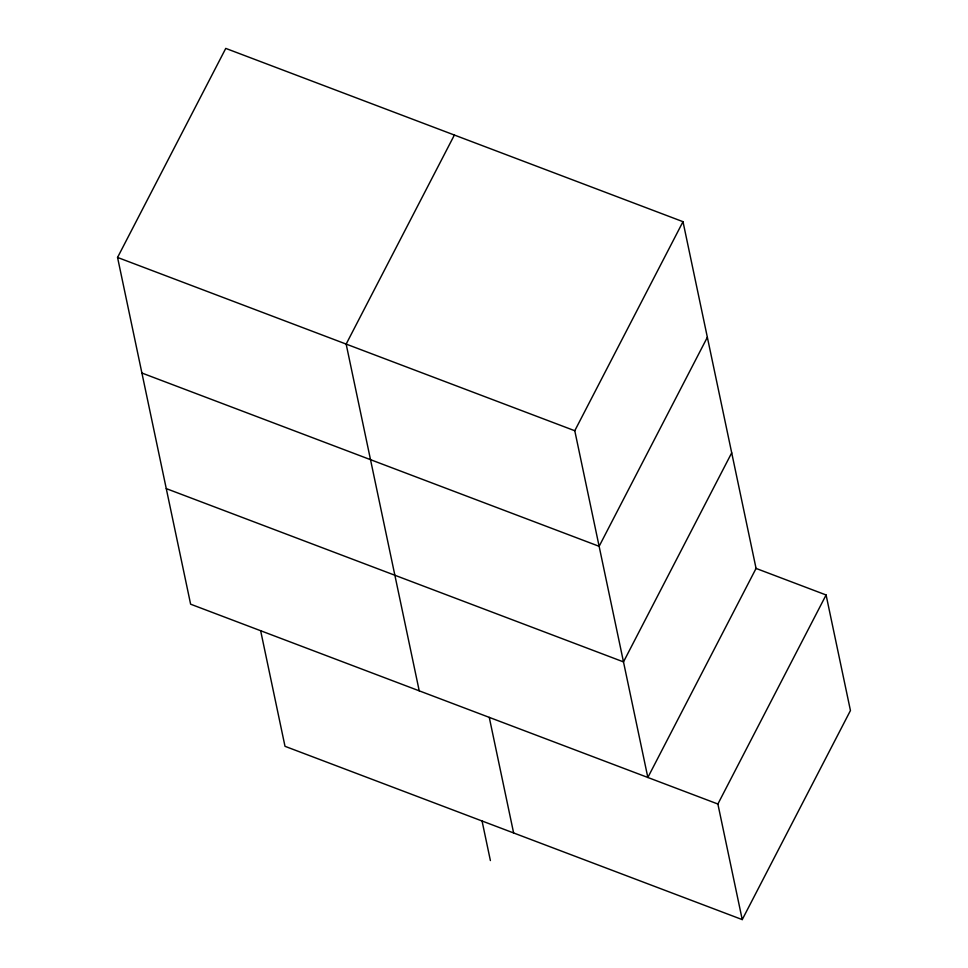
<?xml version="1.0" encoding="UTF-8"?>
<svg xmlns="http://www.w3.org/2000/svg" width="968" height="968" viewBox="0 0 968 968"><rect width="100%" height="100%" fill="white"/><g stroke="black" fill="none" stroke-linecap="round" stroke-linejoin="round"><path stroke-width="1.45" d="M260.646 630.737L285.003 746.316L742.238 919.6L717.881 804.021L190.623 604.189L117.552 257.452L225.762 48.4L682.997 221.684L756.068 568.422L647.846 777.473L574.774 430.736L682.997 221.684M454.379 135.048L346.157 344.1L419.229 690.837M707.354 337.263L599.131 546.315L141.909 373.031M731.711 452.842L623.489 661.894L166.266 488.61M717.881 804.021L826.091 594.969L755.536 568.228M742.238 919.6L850.448 710.548L826.091 594.969M117.552 257.452L574.774 430.736M489.264 717.373L513.621 832.952M481.991 820.695L490.389 860.552"/></g></svg>
